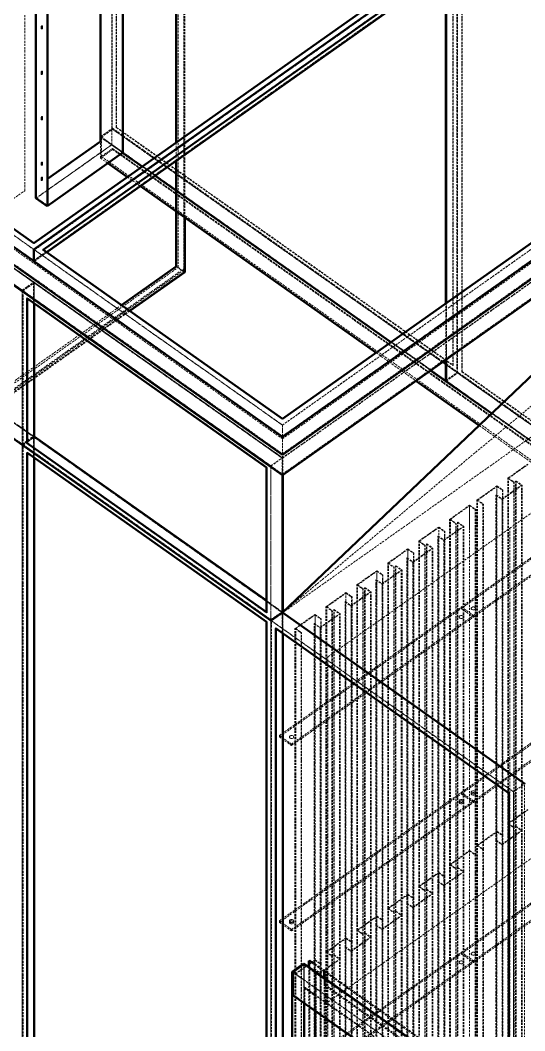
# Model space of a CAD drawing. Header units: millimetres. Extents: x 909 to 14018, y 345 to 10005.
# Drawn here: x 2345 to 3227, y 2032 to 3801 of the extents above; entities that cross this region are included whole.
import ezdxf

# ---------------------------------------------------------------- set-up
doc = ezdxf.new("R2010")
doc.units = ezdxf.units.MM
doc.linetypes.add('Hidden', pattern=[15, 5, -3, 5, -2])
for name, color, linetype, lineweight in [('Default', 7, 'Continuous', 50), ('Edges', 7, 'Hidden', 15), ('HiddenEdges', 2, 'Hidden', 15), ('HiddenSilhouettes', 2, 'Hidden', 15), ('HiddenWires', 7, 'Hidden', 15), ('Silhouettes', 7, 'Continuous', 50), ('Wires', 7, 'Hidden', 15)]:
    doc.layers.add(name, color=color, linetype=linetype, lineweight=lineweight)

# ---------------------------------------------------------------- blocks, each defined once
blk = doc.blocks.new('Isometric')
at = {"layer": 'Edges'}
for points in [[(-2319.3, 1424.8), (-70.7, -165.2)], [(-2319.3, 1377.4), (-70.7, -212.6)], [(-70.7, -98.3), (1619.3, 1096.7)], [(-70.7, -212.6), (1753.6, 1077.4)], [(-70.7, -175.6), (1701.3, 1077.4)], [(-1456.6, 881.7), (-650.5, 311.7)], [(-495, 563.9), (-494.1, 563.3)], [(-618.9, 414.3), (-443.8, 538.1)], [(-366.9, 484.1), (182.5, 95.7)], [(-428.1, 169.4), (-300.5, 259.6)], [(-318.2, 272.1), (-300.5, 259.6)], [(-70.2, -535.7), (696, 101)], [(275.3, 30), (418, -70.8)], [(275.9, 30.4), (310.3, 6.1)], [(-666, -136.6), (-649.7, -125.1)], [(-8.8, -1348.9), (26.5, -1373.9)], [(-47.8, -1374.1), (-46.7, -1374.9)], [(-46.7, -1374.9), (417.2, -1702.9)], [(26.5, -1373.9), (401.3, -1638.9)]]:
    blk.add_lwpolyline(points, dxfattribs=at)
for points in [[(-300.5, 574.2, 0), (-300.5, 1671.1, 0)], [(-443.8, 538.1, 0), (-443.8, 1569.8, 0)], [(-494.1, 563.3, 0), (-494.1, 1534.2, 0)], [(-469, 555.9, 0), (-469, 1552, 0)], [(-629.3, 311.7, 0), (1039.4, 1491.7, 0)], [(-619.7, 412.9, 0), (-619.7, 1445.4, 0)], [(-2267, 1377.4, 0), (-70.7, -175.6, 0)], [(-70.7, -165.2, 0), (1753.6, 1124.8, 0)], [(312, 187.3, 0), (312, 964.2, 0)], [(-618.9, 475.1, 0), (-494.1, 563.3, 0)], [(-618.9, 449.9, 0), (-469, 555.9, 0)], [(-469, 555.9, 0), (-443.8, 538.1, 0)], [(-443.8, 539.3, 0), (-396.8, 506.1, 0)], [(-443.8, 538.5, 0), (-397.4, 505.7, 0)], [(-300.5, 259.6, 0), (-300.5, 531.1, 0)], [(-366.3, 484.6, 0), (183.1, 96.1, 0)], [(-650.5, 311.7, 0), (-70.7, -98.3, 0)], [(-677.4, -144.3, 0), (-677.4, 214.3, 0)], [(-666.8, -141.2, 0), (-666.8, 198.2, 0)], [(312, 4.9, 0), (312, 55.9, 0)], [(312, 4.9, 0), (418.5, -70.4, 0)], [(-70.7, -125.2, 0), (-70.7, -98.3, 0)], [(-666.8, -141.2, 0), (-666, -140.6, 0)], [(-666.8, -141.2, 0), (-108.2, -536.2, 0)], [(-677.4, -1834.3, 0), (-677.4, -144.3, 0)], [(-666.8, -1831.2, 0), (-666.8, -162.4, 0)], [(-70.7, -167.3, 0), (-70.7, -165.2, 0)], [(-70.7, -175.6, 0), (-70.7, -167.3, 0)], [(-97.6, -554.3, 0), (-97.6, -195.7, 0)], [(-70.7, -214.7, 0), (-70.7, -212.6, 0)], [(-70.7, -535.3, 0), (-70.7, -509, 0)], [(-97.6, -2244.3, 0), (-97.6, -554.3, 0)], [(-97.6, -554.3, 0), (468.1, -954.3, 0)], [(-87, -2241.2, 0), (-87, -572.4, 0)], [(468.1, -954.3, 0), (495, -935.3, 0)], [(468.1, -2644.3, 0), (468.1, -954.3, 0)], [(-46.7, -2235.1, 0), (-46.7, -1374.9, 0)], [(26.5, -1388.7, 0), (26.5, -1373.9, 0)], [(4.8, -2209.3, 0), (4.8, -1465.1, 0)]]:
    blk.add_polyline3d(points, dxfattribs=at)
at = {"layer": 'HiddenEdges'}
for points in [[(-650.5, 325.8), (1018.2, 1505.8)], [(-2262.7, 1375.3), (-70.7, -174.7)], [(-70.7, -98), (1617.6, 1095.8)], [(-70.7, -84.2), (1598.1, 1095.8)], [(-70.7, -174.7), (1697.1, 1075.3)], [(-1454.9, 880.8), (-650.5, 312)], [(-1435.4, 880.8), (-650.5, 325.8)], [(-1454.9, 854.8), (-650.5, 286)], [(-633.7, 831.4), (-633.7, 827.9)], [(-633.7, 827.9), (-633.5, 827.3)], [(-633, 833.1), (-632.2, 832.5)], [(-633, 827.1), (-632.2, 826.5)], [(-632.7, 826.7), (-632.2, 826.5)], [(-631.6, 834.1), (-631.1, 834)], [(-631.6, 834.1), (-630.7, 833.5)], [(-631.6, 828.1), (-630.7, 827.5)], [(-631.4, 826.8), (-630.7, 827.5)], [(-631.1, 829), (-630.2, 828.4)], [(-630.2, 833.4), (-630, 832.8)], [(-630.2, 828.4), (-630, 829.3)], [(-630, 829.3), (-630, 832.8)], [(-1455.8, 803.9), (-651.4, 235.1)], [(-1483.5, 786.3), (-677.4, 216.3)], [(-1481.8, 785.5), (-677.4, 216.7)], [(-633.7, 725.3), (-633.5, 726.2)], [(-633.7, 725.3), (-633.7, 721.8)], [(-633.7, 721.8), (-633.5, 721.2)], [(-633.5, 726.2), (-632.7, 725.6)], [(-633, 727), (-632.3, 727.7)], [(-633, 721.1), (-632.2, 720.5)], [(-632.7, 720.6), (-632.2, 720.5)], [(-632.2, 720.5), (-631.4, 720.8)], [(-631.6, 728), (-631.1, 727.9)], [(-630.2, 722.3), (-630, 723.2)], [(-630, 723.2), (-630, 726.7)], [(-633.7, 619.3), (-633.5, 620.1)], [(-633.7, 619.3), (-633.7, 615.7)], [(-633.5, 620.1), (-633, 621)], [(-633.5, 620.1), (-632.7, 619.5)], [(-633, 621), (-632.3, 621.7)], [(-632.7, 614.6), (-632.2, 614.4)], [(-632.2, 614.4), (-631.4, 614.7)], [(-631.6, 622), (-630.7, 621.4)], [(-631.1, 616.9), (-630.2, 616.3)], [(-630.7, 615.4), (-630.2, 616.3)], [(-630.2, 621.2), (-630, 620.7)], [(-630.2, 616.3), (-630, 617.1)], [(-630, 617.1), (-630, 620.7)], [(-495, 574.7), (-468.1, 593.7)], [(-468.1, 593.7), (338, 23.7)], [(-468.1, 593.3), (336.3, 24.5)], [(-466.7, 592.6), (2319.3, -1377.4)], [(-458.3, 596.2), (-457.5, 596.8)], [(-458.3, 596.2), (326.5, 41.2)], [(-495, 573.8), (-494.1, 574.4)], [(-492.9, 574.1), (2267, -1377.4)], [(-645.7, 431.3), (-469, 556.3)], [(-495, 525.2), (-466.7, 545.2)], [(-466.7, 545.2), (2319.3, -1424.8)], [(-633.7, 513.2), (-633.5, 514)], [(-633.7, 513.2), (-633.7, 509.7)], [(-633.7, 509.7), (-633.5, 509.1)], [(-633, 514.9), (-632.3, 515.6)], [(-632.3, 515.6), (-631.4, 515)], [(-632.3, 509.2), (-631.4, 508.6)], [(-632.2, 508.3), (-631.4, 508.6)], [(-631.6, 515.9), (-631.1, 515.8)], [(-630.2, 510.2), (-630, 511.1)], [(-630, 511.1), (-630, 514.6)], [(-397.4, 505.7), (-366.9, 484.1)], [(-396.8, 506.1), (-366.3, 484.6)], [(-633.7, 477.8), (-633.5, 478.7)], [(-633.7, 477.8), (-633.7, 474.3)], [(-633.7, 474.3), (-633.5, 473.7)], [(-633, 479.6), (-632.3, 480.3)], [(-633, 479.6), (-632.2, 479)], [(-632.7, 473.1), (-632.2, 473)], [(-632.2, 473), (-631.4, 473.3)], [(-631.1, 475.5), (-630.2, 474.9)], [(-630.2, 474.9), (-630, 475.7)], [(-630, 475.7), (-630, 479.2)], [(-644, 432.1), (-618.9, 449.9)], [(-648.8, 310.8), (-70.7, -98)], [(-629.3, 310.8), (-70.7, -84.2)], [(-648.8, 284.8), (-70.7, -124)], [(-2103.6, -1008.1), (-300.5, 266.9)], [(-300.5, 266.9), (-298.4, 265.4)], [(-677.4, -142.3), (-677.4, 216.7)], [(-675.7, 215.5), (-97.6, -193.3)], [(-650.5, 234.5), (-649.7, 235.1)], [(-666, 198.8), (-107.3, -196.2)], [(-2006, -946.4), (-428.1, 169.4)], [(347.8, 26.2), (1132.6, -528.8)], [(311.1, 3.8), (312, 4.4)], [(312, 4.4), (1118.1, -565.6)], [(418.5, -70.4), (1116.4, -563.9)], [(418, -70.8), (1228.6, -644.1)], [(-677.4, -144.3), (-650.5, -125.3)], [(-675.7, -143.5), (-666, -136.6)], [(-650.5, -125.3), (-70.7, -535.3)], [(-650.5, -126.2), (-649.7, -125.6)], [(-650.5, -126.2), (-70.7, -536.2)], [(-649.7, -125.6), (-69.9, -535.6)], [(-97.6, -193.7), (-70.7, -174.7)], [(-97.6, -193.3), (-71.6, -174.9)], [(-70.7, -175.5), (-69.9, -174.9)], [(-69.9, -536.8), (494.1, -935.6)], [(-95.9, -555.2), (468.1, -954)], [(-86.1, -571.8), (458.3, -956.8)], [(468.1, -954), (494.1, -935.6)], [(457.5, -957.4), (458.3, -956.8)], [(-45.5, -1375.3), (-20.9, -1357.9)], [(-45.5, -1375.3), (418.3, -1703.3)], [(5.9, -1376.9), (72.5, -1423.9)], [(7.9, -1375.5), (418, -1665.5)], [(26.5, -1373.9), (28.6, -1372.4)], [(-20.9, -1410.5), (-19.8, -1409.7)], [(-19.8, -1409.7), (444.1, -1737.7)], [(26.5, -1405.7), (28.6, -1404.2)], [(28.6, -1404.2), (403.4, -1669.2)], [(-45.5, -1427.9), (418.3, -1755.9)]]:
    blk.add_lwpolyline(points, dxfattribs=at)
for points in [[(-468.1, 593.7, 0), (-468.1, 2283.7, 0)], [(-468.1, 593.3, 0), (-468.1, 2281.6, 0)], [(-458.3, 596.2, 0), (-458.3, 2265, 0)], [(-494.1, 574.4, 0), (-494.1, 2264.4, 0)], [(-300.5, 266.9, 0), (-300.5, 2070, 0)], [(-469, 556.3, 0), (-469, 1970.5, 0)], [(-619.7, 475.7, 0), (-619.7, 1837.9, 0)], [(327.4, 41.8, 0), (327.4, 1710.6, 0)], [(338, 23.7, 0), (338, 1713.7, 0)], [(338, 23.3, 0), (338, 1711.6, 0)], [(347.8, 26.2, 0), (347.8, 1695, 0)], [(-650.5, 312, 0), (1037.7, 1505.8, 0)], [(-650.5, 286, 0), (1037.7, 1479.8, 0)], [(-70.7, -124, 0), (1617.6, 1069.8, 0)], [(-633.7, 831.4, 0), (-633.5, 832.2, 0)], [(-633.5, 832.2, 0), (-633, 833.1, 0)], [(-633.5, 832.2, 0), (-632.7, 831.6, 0)], [(-633, 833.1, 0), (-632.3, 833.8, 0)], [(-632.3, 833.8, 0), (-631.6, 834.1, 0)], [(-632.2, 826.5, 0), (-631.4, 826.8, 0)], [(-630.7, 827.5, 0), (-630.2, 828.4, 0)], [(-1456.6, 804.5, 0), (-650.5, 234.5, 0)], [(-633.5, 726.2, 0), (-633, 727, 0)], [(-632.3, 727.7, 0), (-631.6, 728, 0)], [(-632.3, 727.7, 0), (-631.4, 727.1, 0)], [(-632.3, 721.4, 0), (-631.4, 720.8, 0)], [(-631.6, 728, 0), (-630.7, 727.4, 0)], [(-631.4, 720.8, 0), (-630.7, 721.5, 0)], [(-630.7, 721.5, 0), (-630.2, 722.3, 0)], [(-630.2, 727.3, 0), (-630, 726.7, 0)], [(-70.7, -536.2, 0), (1697.1, 713.8, 0)], [(-633.7, 615.7, 0), (-633.5, 615.2, 0)], [(-632.3, 621.7, 0), (-631.6, 622, 0)], [(-631.6, 622, 0), (-631.1, 621.8, 0)], [(-631.4, 614.7, 0), (-630.7, 615.4, 0)], [(-494.1, 574.9, 0), (-468.1, 593.3, 0)], [(-492.9, 574.1, 0), (-466.7, 592.6, 0)], [(-466.7, 592.6, 0), (-466.7, 594.7, 0)], [(-495, 574.7, 0), (-443.8, 538.5, 0)], [(-494.1, 574.9, 0), (-443.8, 539.3, 0)], [(-494.1, 574.4, 0), (312, 4.4, 0)], [(-492.9, 528.8, 0), (-492.9, 574.1, 0)], [(-300.5, 531.1, 0), (-300.5, 574.2, 0)], [(-469, 556.3, 0), (-442.9, 537.9, 0)], [(-466.7, 545.2, 0), (-466.7, 547.3, 0)], [(-633.5, 514, 0), (-633, 514.9, 0)], [(-632.7, 508.5, 0), (-632.2, 508.3, 0)], [(-632.3, 515.6, 0), (-631.6, 515.9, 0)], [(-631.4, 508.6, 0), (-630.7, 509.3, 0)], [(-630.7, 509.3, 0), (-630.2, 510.2, 0)], [(-630.2, 515.2, 0), (-630, 514.6, 0)], [(-633.5, 478.7, 0), (-633, 479.6, 0)], [(-633, 473.6, 0), (-632.2, 473, 0)], [(-632.3, 480.3, 0), (-631.6, 480.6, 0)], [(-631.6, 480.6, 0), (-631.1, 480.4, 0)], [(-631.4, 473.3, 0), (-630.7, 474, 0)], [(-630.7, 474, 0), (-630.2, 474.9, 0)], [(-630.2, 479.8, 0), (-630, 479.2, 0)], [(-1481.8, 424.8, 0), (-677.4, -144, 0)], [(-1456.6, 444.7, 0), (-650.5, -125.3, 0)], [(-1455.8, 444.4, 0), (-649.7, -125.6, 0)], [(-1455.8, 443.2, 0), (-651.4, -125.6, 0)], [(-650.5, 325.8, 0), (-650.5, 326.7, 0)], [(-650.5, 286, 0), (-650.5, 312, 0)], [(-314, 269.9, 0), (-298.4, 258.9, 0)], [(-677.4, 216.3, 0), (-650.5, 235.3, 0)], [(-677.4, 216.7, 0), (-651.4, 235.1, 0)], [(-677.4, 214.3, 0), (-677.4, 216.3, 0)], [(-677.4, 216.3, 0), (-97.6, -193.7, 0)], [(-651.4, -123.9, 0), (-651.4, 235.1, 0)], [(-650.5, 234.5, 0), (-70.7, -175.5, 0)], [(-649.7, -125.6, 0), (-649.7, 235.1, 0)], [(-649.7, 233.9, 0), (-71.6, -174.9, 0)], [(312, 55.9, 0), (312, 187.3, 0)], [(182.5, 95.7, 0), (275.3, 30, 0)], [(183.1, 96.1, 0), (275.9, 30.4, 0)], [(338, 23.7, 0), (1144.1, -546.3, 0)], [(347.8, 26.2, 0), (348.6, 26.8, 0)], [(312, 4.9, 0), (338, 23.3, 0)], [(338, 23.3, 0), (1142.4, -545.5, 0)], [(-70.7, -84.2, 0), (-70.7, -83.3, 0)], [(-70.7, -124, 0), (-70.7, -98, 0)], [(-677.4, -144, 0), (-651.4, -125.6, 0)], [(-651.4, -1813.9, 0), (-651.4, -125.6, 0)], [(-649.7, -126.8, 0), (-71.6, -535.6, 0)], [(-70.7, -174.7, 0), (-70.7, -125.2, 0)], [(-70.7, -167.3, 0), (-70.7, -130.3, 0)], [(-677.4, -1832.3, 0), (-677.4, -144, 0)], [(-675.7, -145.2, 0), (-97.6, -554, 0)], [(-666, -161.8, 0), (-107.3, -556.8, 0)], [(-71.6, -533.9, 0), (-71.6, -174.9, 0)], [(-108.2, -196.8, 0), (-107.3, -196.2, 0)], [(-107.3, -535.6, 0), (-107.3, -196.2, 0)], [(-97.6, -552.3, 0), (-97.6, -193.3, 0)], [(-97.6, -195.7, 0), (-97.6, -193.7, 0)], [(469.2, -1038.3, 0), (469.2, -232.2, 0)], [(474.1, -1034.8, 0), (474.1, -228.7, 0)], [(429.6, -254.5, 0), (429.6, -240.2, 0)], [(429.6, -1047.5, 0), (429.6, -241.4, 0)], [(442.9, -1056.9, 0), (442.9, -250.8, 0)], [(428.3, -1067.2, 0), (428.3, -261.1, 0)], [(441.6, -339.4, 0), (441.6, -270.5, 0)], [(441.6, -1077.8, 0), (441.6, -271.7, 0)], [(365.9, -339.4, 0), (365.9, -285.2, 0)], [(365.9, -1092.5, 0), (365.9, -286.4, 0)], [(379.2, -1101.9, 0), (379.2, -295.8, 0)], [(397, -1089.3, 0), (397, -283.2, 0)], [(333.4, -1134.3, 0), (333.4, -328.2, 0)], [(338.4, -1130.8, 0), (338.4, -324.7, 0)], [(293.8, -339.4, 0), (293.8, -336.2, 0)], [(293.8, -1143.5, 0), (293.8, -337.4, 0)], [(307.1, -1152.9, 0), (307.1, -346.8, 0)], [(266.2, -1181.8, 0), (266.2, -375.7, 0)], [(292.5, -1163.2, 0), (292.5, -357.1, 0)], [(305.8, -424.2, 0), (305.8, -366.5, 0)], [(305.8, -1173.8, 0), (305.8, -367.7, 0)], [(221.7, -424.2, 0), (221.7, -387.2, 0)], [(221.7, -1194.5, 0), (221.7, -388.4, 0)], [(235, -1203.9, 0), (235, -397.8, 0)], [(261.3, -1185.3, 0), (261.3, -379.2, 0)], [(220.4, -1214.2, 0), (220.4, -408.1, 0)], [(233.7, -424.2, 0), (233.7, -417.5, 0)], [(233.7, -1224.8, 0), (233.7, -418.7, 0)], [(149.6, -509, 0), (149.6, -438.2, 0)], [(149.6, -1245.5, 0), (149.6, -439.4, 0)], [(189.2, -1236.3, 0), (189.2, -430.2, 0)], [(194.1, -1232.8, 0), (194.1, -426.7, 0)], [(148.3, -1265.2, 0), (148.3, -459.1, 0)], [(161.6, -509, 0), (161.6, -468.5, 0)], [(161.6, -1275.8, 0), (161.6, -469.7, 0)], [(162.8, -1254.9, 0), (162.8, -448.8, 0)], [(77.4, -509, 0), (77.4, -489.2, 0)], [(77.4, -1296.5, 0), (77.4, -490.4, 0)], [(117, -1287.3, 0), (117, -481.2, 0)], [(122, -1283.8, 0), (122, -477.7, 0)], [(76.2, -1316.2, 0), (76.2, -510.1, 0)], [(90.7, -1305.9, 0), (90.7, -499.8, 0)], [(-97.6, -554, 0), (-71.6, -535.6, 0)], [(-71.6, -2223.9, 0), (-71.6, -535.6, 0)], [(-70.7, -536.2, 0), (-70.7, -535.3, 0)], [(-70.7, -2225.3, 0), (-70.7, -535.3, 0)], [(-70.7, -536.2, 0), (-70.2, -535.7, 0)], [(-70.7, -536.2, 0), (495, -936.2, 0)], [(-69.9, -2225.6, 0), (-69.9, -535.6, 0)], [(5.3, -593.9, 0), (5.3, -540.2, 0)], [(5.3, -1347.5, 0), (5.3, -541.4, 0)], [(44.9, -1338.3, 0), (44.9, -532.2, 0)], [(49.9, -1334.8, 0), (49.9, -528.7, 0)], [(89.4, -593.9, 0), (89.4, -519.5, 0)], [(89.4, -1326.8, 0), (89.4, -520.7, 0)], [(-108.2, -557.4, 0), (-107.3, -556.8, 0)], [(-107.3, -2225.6, 0), (-107.3, -556.8, 0)], [(-97.6, -2242.3, 0), (-97.6, -554, 0)], [(4, -1367.2, 0), (4, -561.1, 0)], [(18.6, -1356.9, 0), (18.6, -550.8, 0)], [(374.8, -546.2, 0), (374.8, -542.7, 0)], [(-27.2, -1389.3, 0), (-27.2, -583.2, 0)], [(17.3, -593.9, 0), (17.3, -570.5, 0)], [(17.3, -1377.8, 0), (17.3, -571.7, 0)], [(-49.5, -846.2, 0), (-49.5, -842.7, 0)], [(494.1, -2623.9, 0), (494.1, -935.6, 0)], [(458.3, -2625.6, 0), (458.3, -956.8, 0)], [(468.1, -2642.3, 0), (468.1, -954, 0)], [(374.8, -979, 0), (374.8, -975.5, 0)], [(474.1, -1840.9, 0), (474.1, -1034.8, 0)], [(429.6, -1102.9, 0), (429.6, -1046.3, 0)], [(429.6, -1853.6, 0), (429.6, -1047.5, 0)], [(442.9, -1863, 0), (442.9, -1056.9, 0)], [(469.2, -1844.4, 0), (469.2, -1038.3, 0)], [(428.3, -1873.3, 0), (428.3, -1067.2, 0)], [(441.6, -1102.9, 0), (441.6, -1076.6, 0)], [(441.6, -1883.9, 0), (441.6, -1077.8, 0)], [(365.9, -1102.9, 0), (365.9, -1091.3, 0)], [(365.9, -1898.6, 0), (365.9, -1092.5, 0)], [(379.2, -1908, 0), (379.2, -1101.9, 0)], [(397, -1895.4, 0), (397, -1089.3, 0)], [(338.4, -1936.9, 0), (338.4, -1130.8, 0)], [(293.8, -1187.7, 0), (293.8, -1142.3, 0)], [(293.8, -1949.6, 0), (293.8, -1143.5, 0)], [(307.1, -1959, 0), (307.1, -1152.9, 0)], [(333.4, -1940.4, 0), (333.4, -1134.3, 0)], [(292.5, -1969.3, 0), (292.5, -1163.2, 0)], [(305.8, -1187.7, 0), (305.8, -1172.6, 0)], [(305.8, -1979.9, 0), (305.8, -1173.8, 0)], [(221.7, -1272.6, 0), (221.7, -1193.3, 0)], [(221.7, -2000.6, 0), (221.7, -1194.5, 0)], [(261.3, -1991.4, 0), (261.3, -1185.3, 0)], [(266.2, -1987.9, 0), (266.2, -1181.8, 0)], [(220.4, -2020.3, 0), (220.4, -1214.2, 0)], [(233.7, -1272.6, 0), (233.7, -1223.6, 0)], [(233.7, -2030.9, 0), (233.7, -1224.8, 0)], [(235, -2010, 0), (235, -1203.9, 0)], [(149.6, -1272.6, 0), (149.6, -1244.3, 0)], [(149.6, -2051.6, 0), (149.6, -1245.5, 0)], [(189.2, -2042.4, 0), (189.2, -1236.3, 0)], [(194.1, -2038.9, 0), (194.1, -1232.8, 0)], [(148.3, -2071.3, 0), (148.3, -1265.2, 0)], [(162.8, -2061, 0), (162.8, -1254.9, 0)], [(-49.5, -1279, 0), (-49.5, -1275.5, 0)], [(77.4, -1357.4, 0), (77.4, -1295.3, 0)], [(77.4, -2102.6, 0), (77.4, -1296.5, 0)], [(117, -2093.4, 0), (117, -1287.3, 0)], [(122, -2089.9, 0), (122, -1283.8, 0)], [(161.6, -1357.4, 0), (161.6, -1274.6, 0)], [(161.6, -2081.9, 0), (161.6, -1275.8, 0)], [(76.2, -2122.3, 0), (76.2, -1316.2, 0)], [(90.7, -2112, 0), (90.7, -1305.9, 0)], [(44.9, -2144.4, 0), (44.9, -1338.3, 0)], [(49.9, -2140.9, 0), (49.9, -1334.8, 0)], [(89.4, -1357.4, 0), (89.4, -1325.6, 0)], [(89.4, -2132.9, 0), (89.4, -1326.8, 0)], [(-20.9, -2215.3, 0), (-20.9, -1355.1, 0)], [(-19.8, -1409.7, 0), (-19.8, -1355.9, 0)], [(-6.7, -2213.6, 0), (-6.7, -1347.4, 0)], [(4, -2173.3, 0), (4, -1367.2, 0)], [(5.3, -1357.4, 0), (5.3, -1346.3, 0)], [(5.3, -2153.6, 0), (5.3, -1347.5, 0)], [(18.6, -2163, 0), (18.6, -1356.9, 0)], [(-45.5, -1427.9, 0), (-45.5, -1375.3, 0)], [(-27.2, -2195.4, 0), (-27.2, -1389.3, 0)], [(7.1, -2210.4, 0), (7.1, -1376.1, 0)], [(17.3, -1442.2, 0), (17.3, -1376.6, 0)], [(17.3, -2183.9, 0), (17.3, -1377.8, 0)], [(26.5, -2240.1, 0), (26.5, -1388.7, 0)], [(28.6, -1404.2, 0), (28.6, -1372.4, 0)], [(-19.8, -1412.4, 0), (4.8, -1429.8, 0)], [(-18.7, -2191.1, 0), (-18.7, -1411.6, 0)], [(-46.7, -1428.7, 0), (-45.5, -1427.9, 0)], [(4.8, -1429.8, 0), (5.9, -1429, 0)], [(4.8, -1465.1, 0), (4.8, -1429.8, 0)]]:
    blk.add_polyline3d(points, dxfattribs=at)
at = {"layer": 'HiddenSilhouettes'}
for points in [[(-648.8, 310.8), (1039.4, 1504.6)], [(-2267, 1422.7), (-70.7, -130.3)], [(-70.7, -130.3), (1701.3, 1122.7)], [(-633.5, 827.3), (-632.7, 826.7)], [(-633.5, 827.3), (-633, 827.1)], [(-633, 827.1), (-632.3, 827.4)], [(-632.9, 830.8), (-632.7, 831.6)], [(-632.9, 827.3), (-632.9, 830.8)], [(-632.9, 827.3), (-632.7, 826.7)], [(-632.3, 827.4), (-631.6, 828.1)], [(-631.6, 828.1), (-631.1, 829)], [(-631.1, 834), (-630.2, 833.4)], [(-631.1, 834), (-630.9, 833.4)], [(-631.1, 829), (-630.9, 829.9)], [(-630.9, 829.9), (-630.9, 833.4)], [(-633.5, 721.2), (-632.7, 720.6)], [(-633, 721.1), (-632.3, 721.4)], [(-632.9, 724.7), (-632.7, 725.6)], [(-632.9, 721.2), (-632.9, 724.7)], [(-632.9, 721.2), (-632.7, 720.6)], [(-632.3, 721.4), (-631.6, 722.1)], [(-632.2, 726.4), (-631.4, 727.1)], [(-631.6, 722.1), (-631.1, 722.9)], [(-631.1, 727.9), (-630.9, 727.3)], [(-631.1, 727.9), (-630.2, 727.3)], [(-630.9, 723.8), (-630.9, 727.3)], [(-633.5, 615.2), (-633, 615)], [(-633.5, 615.2), (-632.7, 614.6)], [(-633, 615), (-632.3, 615.3)], [(-632.9, 618.7), (-632.7, 619.5)], [(-632.9, 615.1), (-632.9, 618.7)], [(-632.9, 615.1), (-632.7, 614.6)], [(-631.1, 621.8), (-630.2, 621.2)], [(-631.1, 621.8), (-630.9, 621.3)], [(-631.1, 616.9), (-630.9, 617.7)], [(-630.9, 617.7), (-630.9, 621.3)], [(-495, 574.7), (-466.7, 594.7)], [(-466.7, 594.7), (2289.6, -1354.3)], [(-457.5, 596.8), (327.4, 41.8)], [(-495, 573.8), (-443.5, 537.5)], [(-492.9, 528.8), (-466.7, 547.3)], [(-466.7, 547.3), (2287.3, -1400.1)], [(-495, 525.2), (-477.9, 513.1)], [(-633.5, 509.1), (-632.7, 508.5)], [(-632.9, 512.6), (-632.7, 513.4)], [(-632.9, 509.1), (-632.9, 512.6)], [(-632.9, 509.1), (-632.7, 508.5)], [(-631.6, 509.9), (-631.1, 510.8)], [(-631.1, 515.8), (-630.2, 515.2)], [(-631.1, 510.8), (-630.9, 511.7)], [(-630.9, 511.7), (-630.9, 515.2)], [(-630.7, 515.3), (-630.2, 515.2)], [(-398, 505.3), (-367.5, 483.7)], [(-633.5, 473.7), (-632.7, 473.1)], [(-633.5, 473.7), (-633, 473.6)], [(-633, 473.6), (-632.3, 473.9)], [(-632.9, 477.2), (-632.7, 478.1)], [(-632.9, 473.7), (-632.9, 477.2)], [(-632.9, 473.7), (-632.7, 473.1)], [(-631.6, 474.6), (-631.1, 475.5)], [(-631.1, 480.4), (-630.9, 479.8)], [(-631.1, 475.5), (-630.9, 476.3)], [(-630.9, 476.3), (-630.9, 479.8)], [(-630.7, 480), (-630.2, 479.8)], [(-619.7, 475.7), (-618.9, 476.3)], [(-619.7, 475.7), (-618.9, 475.1)], [(-432.4, 480.9), (-401.9, 459.4)], [(-1481.8, 426.5), (-677.4, -142.3)], [(-644, 432.1), (-618.9, 414.3)], [(-648.8, 284.8), (-620.1, 305.1)], [(-2086, -983.1), (-314, 269.9)], [(-2075, -990.8), (-298.4, 265.4)], [(-650.5, 235.3), (-70.7, -174.7)], [(-649.7, 235.1), (-69.9, -174.9)], [(-2023.6, -933.9), (-445.8, 181.9)], [(-2004.5, -947.4), (-426.6, 168.3)], [(311.1, 4.7), (338, 23.7)], [(326.5, 41.2), (327.4, 41.8)], [(348.6, 26.8), (1133.5, -528.2)], [(417.4, -71.3), (1117.2, -566.2)], [(388.1, -99.2), (1228.6, -693.6)], [(-675.7, -143.5), (-97.6, -552.3)], [(-666.8, -162.4), (-666, -161.8)], [(456.7, -222.2), (501.7, -190.4)], [(346.5, -522.7), (770.7, -222.7)], [(455, -222.2), (469.2, -232.2)], [(456.7, -222.2), (470, -231.6)], [(473.3, -229.3), (486.6, -238.7)], [(474.1, -228.7), (488.3, -238.7)], [(384.6, -273.2), (429.6, -241.4)], [(429.6, -240.2), (443.7, -250.2)], [(429.6, -241.4), (442.9, -250.8)], [(441.6, -270.5), (486.6, -238.7)], [(382.9, -273.2), (397, -283.2)], [(384.6, -273.2), (397.9, -282.6)], [(397, -283.2), (397.9, -282.6)], [(427.4, -261.7), (428.3, -261.1)], [(427.4, -261.7), (441.6, -271.7)], [(428.3, -261.1), (441.6, -270.5)], [(321, -318.2), (365.9, -286.4)], [(365.9, -285.2), (380.1, -295.2)], [(365.9, -286.4), (379.2, -295.8)], [(379.2, -295.8), (380.1, -295.2)], [(319.3, -318.2), (333.4, -328.2)], [(321, -318.2), (334.2, -327.6)], [(333.4, -328.2), (334.2, -327.6)], [(337.5, -325.3), (338.4, -324.7)], [(337.5, -325.3), (350.8, -334.7)], [(338.4, -324.7), (352.5, -334.7)], [(248.8, -369.2), (293.8, -337.4)], [(293.8, -336.2), (307.9, -346.2)], [(293.8, -337.4), (307.1, -346.8)], [(305.8, -367.7), (352.5, -334.7)], [(307.1, -346.8), (307.9, -346.2)], [(247.1, -369.2), (261.3, -379.2)], [(248.8, -369.2), (262.1, -378.6)], [(265.4, -376.3), (266.2, -375.7)], [(265.4, -376.3), (278.7, -385.7)], [(266.2, -375.7), (280.4, -385.7)], [(291.7, -357.7), (305.8, -367.7)], [(176.7, -420.2), (221.7, -388.4)], [(221.7, -388.4), (235, -397.8)], [(235, -397.8), (235.8, -397.2)], [(176.7, -420.2), (190, -429.6)], [(219.6, -408.7), (220.4, -408.1)], [(219.6, -408.7), (233.7, -418.7)], [(220.4, -408.1), (233.7, -417.5)], [(102.9, -471.2), (149.6, -438.2)], [(149.6, -438.2), (163.7, -448.2)], [(149.6, -439.4), (162.8, -448.8)], [(161.6, -468.5), (206.5, -436.7)], [(161.6, -469.7), (208.2, -436.7)], [(189.2, -430.2), (190, -429.6)], [(193.3, -427.3), (206.5, -436.7)], [(194.1, -426.7), (208.2, -436.7)], [(102.9, -471.2), (117, -481.2)], [(104.6, -471.2), (117.9, -480.6)], [(147.4, -459.7), (148.3, -459.1)], [(147.4, -459.7), (161.6, -469.7)], [(148.3, -459.1), (161.6, -468.5)], [(30.8, -522.2), (77.4, -489.2)], [(32.5, -522.2), (77.4, -490.4)], [(77.4, -489.2), (91.6, -499.2)], [(77.4, -490.4), (90.7, -499.8)], [(89.4, -519.5), (134.4, -487.7)], [(117, -481.2), (117.9, -480.6)], [(121.1, -478.3), (122, -477.7)], [(121.1, -478.3), (134.4, -487.7)], [(-108.2, -508), (-71.6, -533.9)], [(90.7, -499.8), (91.6, -499.2)], [(-97.6, -552.3), (-71.6, -533.9)], [(-77.8, -826.2), (346.5, -526.2)], [(-70.7, -536.2), (-69.9, -535.6)], [(-70.7, -536.2), (-70.2, -535.7)], [(-41.4, -573.2), (5.3, -540.2)], [(-39.7, -573.2), (5.3, -541.4)], [(5.3, -540.2), (19.4, -550.2)], [(5.3, -541.4), (18.6, -550.8)], [(17.3, -570.5), (62.3, -538.7)], [(17.3, -571.7), (64, -538.7)], [(30.8, -522.2), (44.9, -532.2)], [(49, -529.3), (62.3, -538.7)], [(49.9, -528.7), (64, -538.7)], [(346.5, -522.7), (374.8, -542.7)], [(-49.5, -842.7), (374.8, -542.7)], [(-49.5, -846.2), (374.8, -546.2)], [(-39.7, -573.2), (-26.4, -582.6)], [(-27.2, -583.2), (-26.4, -582.6)], [(346.5, -959), (770.7, -659)], [(374.8, -975.5), (799, -675.5)], [(374.8, -979), (799, -679)], [(-77.8, -822.7), (-49.5, -842.7)], [(-77.8, -826.2), (-49.5, -846.2)], [(-77.8, -1255.5), (346.5, -955.5)], [(-77.8, -1259), (346.5, -959)], [(346.5, -955.5), (374.8, -975.5)], [(346.5, -959), (374.8, -979)], [(369.9, -958.1), (371.2, -956.5), (373.5, -955.6), (376.1, -955.6), (378.3, -956.5), (379.6, -958.1), (379.6, -959.9), (378.3, -961.5), (376.1, -962.4), (373.5, -962.4), (371.2, -961.5), (369.9, -959.9)], [(-49.5, -1275.5), (374.8, -975.5)], [(-49.5, -1279), (374.8, -979)], [(341.7, -978.1), (342.9, -976.5), (345.2, -975.6), (347.8, -975.6), (350, -976.5), (351.3, -978.1), (351.3, -979.9), (350, -981.5), (347.8, -982.4), (345.2, -982.4), (342.9, -981.5), (341.7, -979.9)], [(456.7, -1028.3), (501.7, -996.5)], [(346.5, -1332.3), (770.7, -1032.3)], [(455, -1028.3), (469.2, -1038.3)], [(473.3, -1035.4), (486.6, -1044.8)], [(474.1, -1034.8), (488.3, -1044.8)], [(374.8, -1352.3), (799, -1052.3)], [(384.6, -1079.3), (429.6, -1047.5)], [(429.6, -1046.3), (443.7, -1056.3)], [(429.6, -1047.5), (442.9, -1056.9)], [(441.6, -1076.6), (486.6, -1044.8)], [(442.9, -1056.9), (443.7, -1056.3)], [(382.9, -1079.3), (397, -1089.3)], [(427.4, -1067.8), (428.3, -1067.2)], [(428.3, -1067.2), (441.6, -1076.6)], [(365.9, -1091.3), (380.1, -1101.3)], [(365.9, -1092.5), (379.2, -1101.9)], [(379.2, -1101.9), (380.1, -1101.3)], [(397, -1089.3), (397.9, -1088.7)], [(319.3, -1124.3), (333.4, -1134.3)], [(337.5, -1131.4), (338.4, -1130.8)], [(293.8, -1142.3), (307.9, -1152.3)], [(305.8, -1172.6), (350.8, -1140.8)], [(305.8, -1173.8), (352.5, -1140.8)], [(307.1, -1152.9), (307.9, -1152.3)], [(333.4, -1134.3), (334.2, -1133.7)], [(247.1, -1175.3), (261.3, -1185.3)], [(248.8, -1175.3), (262.1, -1184.7)], [(291.7, -1163.8), (305.8, -1173.8)], [(292.5, -1163.2), (305.8, -1172.6)], [(221.7, -1193.3), (235.8, -1203.3)], [(233.7, -1223.6), (278.7, -1191.8)], [(261.3, -1185.3), (262.1, -1184.7)], [(265.4, -1182.4), (266.2, -1181.8)], [(265.4, -1182.4), (278.7, -1191.8)], [(266.2, -1181.8), (280.4, -1191.8)], [(219.6, -1214.8), (220.4, -1214.2)], [(219.6, -1214.8), (233.7, -1224.8)], [(220.4, -1214.2), (233.7, -1223.6)], [(235, -1203.9), (235.8, -1203.3)], [(149.6, -1244.3), (163.7, -1254.3)], [(149.6, -1245.5), (162.8, -1254.9)], [(161.6, -1274.6), (206.5, -1242.8)], [(193.3, -1233.4), (194.1, -1232.8)], [(193.3, -1233.4), (206.5, -1242.8)], [(194.1, -1232.8), (208.2, -1242.8)], [(-77.8, -1255.5), (-49.5, -1275.5)], [(-77.8, -1259), (-49.5, -1279)], [(-54.3, -1258.1), (-53, -1256.5), (-50.8, -1255.6), (-48.2, -1255.6), (-46, -1256.5), (-44.7, -1258.1), (-44.7, -1259.9), (-46, -1261.5), (-48.2, -1262.4), (-50.8, -1262.4), (-53, -1261.5), (-54.3, -1259.9)], [(147.4, -1265.8), (161.6, -1275.8)], [(148.3, -1265.2), (161.6, -1274.6)], [(32.5, -1328.3), (77.4, -1296.5)], [(77.4, -1295.3), (91.6, -1305.3)], [(77.4, -1296.5), (90.7, -1305.9)], [(89.4, -1325.6), (134.4, -1293.8)], [(102.9, -1277.3), (117, -1287.3)], [(104.6, -1277.3), (117.9, -1286.7)], [(117, -1287.3), (117.9, -1286.7)], [(76.2, -1316.2), (89.4, -1325.6)], [(90.7, -1305.9), (91.6, -1305.3)], [(-77.8, -1628.8), (346.5, -1328.8)], [(-77.8, -1632.3), (346.5, -1332.3)], [(30.8, -1328.3), (44.9, -1338.3)], [(32.5, -1328.3), (45.7, -1337.7)], [(44.9, -1338.3), (45.7, -1337.7)], [(49, -1335.4), (62.3, -1344.8)], [(49.9, -1334.8), (64, -1344.8)], [(346.5, -1328.8), (374.8, -1348.8)], [(-49.5, -1648.8), (374.8, -1348.8)], [(-49.5, -1652.3), (374.8, -1352.3)], [(-39.7, -1379.3), (5.3, -1347.5)], [(-8.8, -1348.9), (-6.7, -1347.4)], [(-6.7, -1347.4), (28.6, -1372.4)], [(3.2, -1367.8), (4, -1367.2)], [(3.2, -1367.8), (17.3, -1377.8)], [(5.3, -1346.3), (19.4, -1356.3)], [(5.3, -1347.5), (18.6, -1356.9)], [(17.3, -1377.8), (64, -1344.8)], [(17.3, -1376.6), (62.3, -1344.8)], [(-39.7, -1379.3), (-26.4, -1388.7)], [(-27.2, -1389.3), (-26.4, -1388.7)], [(7.1, -1376.1), (7.9, -1375.5)], [(7.1, -1376.1), (417.2, -1666.1)], [(28.6, -1372.4), (403.4, -1637.4)], [(-19.8, -1412.4), (-18.7, -1411.6)], [(-18.7, -1411.6), (5.9, -1429)], [(26.5, -1405.7), (401.3, -1670.7)]]:
    blk.add_lwpolyline(points, dxfattribs=at)
for points in [[(369.9, -954.5), (371.2, -953), (373.5, -952), (376.1, -952), (378.3, -953), (379.6, -954.5), (379.6, -956.4), (378.3, -958), (376.1, -958.9), (373.5, -958.9), (371.2, -958), (369.9, -956.4)], [(341.7, -974.5), (342.9, -973), (345.2, -972), (347.8, -972), (350, -973), (351.3, -974.5), (351.3, -976.4), (350, -978), (347.8, -978.9), (345.2, -978.9), (342.9, -978), (341.7, -976.4)], [(-54.3, -1254.5), (-53, -1253), (-50.8, -1252), (-48.2, -1252), (-46, -1253), (-44.7, -1254.5), (-44.7, -1256.4), (-46, -1258), (-48.2, -1258.9), (-50.8, -1258.9), (-53, -1258), (-54.3, -1256.4)]]:
    blk.add_lwpolyline(points, close=True, dxfattribs=at)
for points in [[(-457.5, 596.8, 0), (-457.5, 2265.6, 0)], [(-314, 269.9, 0), (-314, 2042, 0)], [(-298.4, 386.2, 0), (-298.4, 2031, 0)], [(-644, 432.1, 0), (-644, 1844.7, 0)], [(326.5, 41.2, 0), (326.5, 1710, 0)], [(336.3, 24.5, 0), (336.3, 1712.8, 0)], [(348.6, 26.8, 0), (348.6, 1695.6, 0)], [(-650.5, 284.8, 0), (1039.4, 1479.8, 0)], [(-632.7, 831.6, 0), (-632.2, 832.5, 0)], [(-632.2, 832.5, 0), (-631.4, 833.2, 0)], [(-631.4, 833.2, 0), (-630.7, 833.5, 0)], [(-630.7, 833.5, 0), (-630.2, 833.4, 0)], [(-1456.6, 805.3, 0), (-650.5, 235.3, 0)], [(-1455.8, 805.1, 0), (-649.7, 235.1, 0)], [(-633.5, 721.2, 0), (-633, 721.1, 0)], [(-632.7, 725.6, 0), (-632.2, 726.4, 0)], [(-631.4, 727.1, 0), (-630.7, 727.4, 0)], [(-631.1, 722.9, 0), (-630.9, 723.8, 0)], [(-630.7, 727.4, 0), (-630.2, 727.3, 0)], [(-632.7, 619.5, 0), (-632.2, 620.4, 0)], [(-632.3, 615.3, 0), (-631.6, 616, 0)], [(-632.2, 620.4, 0), (-631.4, 621.1, 0)], [(-631.6, 616, 0), (-631.1, 616.9, 0)], [(-631.4, 621.1, 0), (-630.7, 621.4, 0)], [(-630.7, 621.4, 0), (-630.2, 621.2, 0)], [(-495, 525.2, 0), (-495, 574.7, 0)], [(-318.2, 518.6, 0), (-318.2, 561.7, 0)], [(-492.9, 528.8, 0), (2267, -1422.7, 0)], [(-633.5, 509.1, 0), (-633, 508.9, 0)], [(-633, 508.9, 0), (-632.3, 509.2, 0)], [(-632.7, 513.4, 0), (-632.2, 514.3, 0)], [(-632.3, 509.2, 0), (-631.6, 509.9, 0)], [(-632.2, 514.3, 0), (-631.4, 515, 0)], [(-631.4, 515, 0), (-630.7, 515.3, 0)], [(-631.1, 515.8, 0), (-630.9, 515.2, 0)], [(-632.7, 478.1, 0), (-632.2, 479, 0)], [(-632.3, 473.9, 0), (-631.6, 474.6, 0)], [(-632.2, 479, 0), (-631.4, 479.7, 0)], [(-631.4, 479.7, 0), (-630.7, 480, 0)], [(-631.1, 480.4, 0), (-630.2, 479.8, 0)], [(-1456.6, 443.8, 0), (-650.5, -126.2, 0)], [(-648.8, 284.8, 0), (-648.8, 310.8, 0)], [(-629.3, 310.8, 0), (-629.3, 311.7, 0)], [(-629.3, 310.8, 0), (-628.7, 311.2, 0)], [(-675.7, 215.5, 0), (-649.7, 233.9, 0)], [(-675.7, -143.5, 0), (-675.7, 215.5, 0)], [(-650.5, 169.7, 0), (-650.5, 235.3, 0)], [(-649.7, 186.1, 0), (-649.7, 233.9, 0)], [(-666.8, 198.2, 0), (-666, 198.8, 0)], [(-666, 197.6, 0), (-666, 198.8, 0)], [(-650.5, -126.2, 0), (-650.5, 169.7, 0)], [(310.3, 54.7, 0), (310.3, 186.1, 0)], [(311.1, 55.3, 0), (311.1, 186.7, 0)], [(181.9, 95.3, 0), (274.7, 29.6, 0)], [(147.5, 70.9, 0), (240.3, 5.3, 0)], [(311.1, 55.3, 0), (311.1, 84.8, 0)], [(312, 4.4, 0), (312, 84.8, 0)], [(310.3, 6.1, 0), (336.3, 24.5, 0)], [(-650.5, -125.3, 0), (-650.5, -84.8, 0)], [(-688, -98, 0), (-651.4, -123.9, 0)], [(-677.4, -142.3, 0), (-651.4, -123.9, 0)], [(-675.7, -145.2, 0), (-649.7, -126.8, 0)], [(-650.5, -169.7, 0), (-650.5, -125.3, 0)], [(-649.7, -169.7, 0), (-649.7, -125.6, 0)], [(-649.7, -174.5, 0), (-649.7, -126.8, 0)], [(-675.7, -1833.5, 0), (-675.7, -145.2, 0)], [(-666, -163, 0), (-666, -161.8, 0)], [(-650.5, -1816.2, 0), (-650.5, -169.7, 0)], [(-70.7, -214.7, 0), (-70.7, -174.7, 0)], [(-69.9, -214.1, 0), (-69.9, -174.9, 0)], [(455, -222.2, 0), (501.7, -189.2, 0)], [(346.5, -526.2, 0), (770.7, -226.2, 0)], [(455, -1028.3, 0), (455, -222.2, 0)], [(456.7, -1028.3, 0), (456.7, -222.2, 0)], [(469.2, -232.2, 0), (470, -231.6, 0)], [(470, -1037.7, 0), (470, -231.6, 0)], [(473.3, -229.3, 0), (474.1, -228.7, 0)], [(473.3, -1035.4, 0), (473.3, -229.3, 0)], [(374.8, -542.7, 0), (799, -242.7, 0)], [(374.8, -546.2, 0), (799, -246.2, 0)], [(382.9, -273.2, 0), (429.6, -240.2, 0)], [(441.6, -271.7, 0), (488.3, -238.7, 0)], [(442.9, -250.8, 0), (443.7, -250.2, 0)], [(443.7, -1056.3, 0), (443.7, -250.2, 0)], [(486.6, -1044.8, 0), (486.6, -238.7, 0)], [(488.3, -1044.8, 0), (488.3, -238.7, 0)], [(382.9, -1079.3, 0), (382.9, -273.2, 0)], [(384.6, -1079.3, 0), (384.6, -273.2, 0)], [(397.9, -1088.7, 0), (397.9, -282.6, 0)], [(427.4, -1067.8, 0), (427.4, -261.7, 0)], [(319.3, -318.2, 0), (365.9, -285.2, 0)], [(380.1, -1101.3, 0), (380.1, -295.2, 0)], [(319.3, -1124.3, 0), (319.3, -318.2, 0)], [(321, -1124.3, 0), (321, -318.2, 0)], [(334.2, -1133.7, 0), (334.2, -327.6, 0)], [(337.5, -1131.4, 0), (337.5, -325.3, 0)], [(247.1, -369.2, 0), (293.8, -336.2, 0)], [(305.8, -366.5, 0), (350.8, -334.7, 0)], [(307.9, -1152.3, 0), (307.9, -346.2, 0)], [(350.8, -1140.8, 0), (350.8, -334.7, 0)], [(352.5, -1140.8, 0), (352.5, -334.7, 0)], [(247.1, -1175.3, 0), (247.1, -369.2, 0)], [(248.8, -1175.3, 0), (248.8, -369.2, 0)], [(265.4, -1182.4, 0), (265.4, -376.3, 0)], [(291.7, -357.7, 0), (292.5, -357.1, 0)], [(291.7, -1163.8, 0), (291.7, -357.7, 0)], [(292.5, -357.1, 0), (305.8, -366.5, 0)], [(175, -420.2, 0), (221.7, -387.2, 0)], [(221.7, -387.2, 0), (235.8, -397.2, 0)], [(233.7, -417.5, 0), (278.7, -385.7, 0)], [(233.7, -418.7, 0), (280.4, -385.7, 0)], [(235.8, -1203.3, 0), (235.8, -397.2, 0)], [(261.3, -379.2, 0), (262.1, -378.6, 0)], [(262.1, -1184.7, 0), (262.1, -378.6, 0)], [(278.7, -1191.8, 0), (278.7, -385.7, 0)], [(280.4, -1191.8, 0), (280.4, -385.7, 0)], [(175, -1226.3, 0), (175, -420.2, 0)], [(175, -420.2, 0), (189.2, -430.2, 0)], [(176.7, -1226.3, 0), (176.7, -420.2, 0)], [(219.6, -1214.8, 0), (219.6, -408.7, 0)], [(104.6, -471.2, 0), (149.6, -439.4, 0)], [(162.8, -448.8, 0), (163.7, -448.2, 0)], [(163.7, -1254.3, 0), (163.7, -448.2, 0)], [(190, -1235.7, 0), (190, -429.6, 0)], [(193.3, -427.3, 0), (194.1, -426.7, 0)], [(193.3, -1233.4, 0), (193.3, -427.3, 0)], [(206.5, -1242.8, 0), (206.5, -436.7, 0)], [(208.2, -1242.8, 0), (208.2, -436.7, 0)], [(102.9, -1277.3, 0), (102.9, -471.2, 0)], [(104.6, -1277.3, 0), (104.6, -471.2, 0)], [(147.4, -1265.8, 0), (147.4, -459.7, 0)], [(89.4, -520.7, 0), (136.1, -487.7, 0)], [(117.9, -1286.7, 0), (117.9, -480.6, 0)], [(121.1, -1284.4, 0), (121.1, -478.3, 0)], [(122, -477.7, 0), (136.1, -487.7, 0)], [(134.4, -1293.8, 0), (134.4, -487.7, 0)], [(136.1, -1293.8, 0), (136.1, -487.7, 0)], [(75.3, -510.7, 0), (76.2, -510.1, 0)], [(75.3, -1316.8, 0), (75.3, -510.7, 0)], [(75.3, -510.7, 0), (89.4, -520.7, 0)], [(76.2, -510.1, 0), (89.4, -519.5, 0)], [(91.6, -1305.3, 0), (91.6, -499.2, 0)], [(-108.2, -535, 0), (-107.3, -535.6, 0)], [(-108.2, -536.2, 0), (-107.3, -535.6, 0)], [(-95.9, -555.2, 0), (-69.9, -536.8, 0)], [(-77.8, -822.7, 0), (346.5, -522.7, 0)], [(-70.7, -2226.2, 0), (-70.7, -536.2, 0)], [(-69.9, -535.6, 0), (-69.9, -535.4, 0)], [(-69.9, -535.6, 0), (495.8, -935.6, 0)], [(-69.9, -584.5, 0), (-69.9, -536.8, 0)], [(30.8, -1328.3, 0), (30.8, -522.2, 0)], [(32.5, -1328.3, 0), (32.5, -522.2, 0)], [(32.5, -522.2, 0), (45.7, -531.6, 0)], [(44.9, -532.2, 0), (45.7, -531.6, 0)], [(45.7, -1337.7, 0), (45.7, -531.6, 0)], [(49, -529.3, 0), (49.9, -528.7, 0)], [(49, -1335.4, 0), (49, -529.3, 0)], [(62.3, -1344.8, 0), (62.3, -538.7, 0)], [(64, -1344.8, 0), (64, -538.7, 0)], [(346.5, -526.2, 0), (346.5, -522.7, 0)], [(346.5, -526.2, 0), (374.8, -546.2, 0)], [(-95.9, -2243.5, 0), (-95.9, -555.2, 0)], [(3.2, -561.7, 0), (4, -561.1, 0)], [(3.2, -1367.8, 0), (3.2, -561.7, 0)], [(3.2, -561.7, 0), (17.3, -571.7, 0)], [(4, -561.1, 0), (17.3, -570.5, 0)], [(18.6, -550.8, 0), (19.4, -550.2, 0)], [(19.4, -1356.3, 0), (19.4, -550.2, 0)], [(-87, -572.4, 0), (-86.1, -571.8, 0)], [(-86.1, -573, 0), (-86.1, -571.8, 0)], [(-41.4, -1379.3, 0), (-41.4, -573.2, 0)], [(-41.4, -573.2, 0), (-27.2, -583.2, 0)], [(-39.7, -1379.3, 0), (-39.7, -573.2, 0)], [(-26.4, -1388.7, 0), (-26.4, -582.6, 0)], [(346.5, -955.5, 0), (770.7, -655.5, 0)], [(-77.8, -826.2, 0), (-77.8, -822.7, 0)], [(346.5, -959, 0), (346.5, -955.5, 0)], [(369.9, -959.9, 0), (369.9, -956.4, 0)], [(379.6, -958.1, 0), (379.6, -954.5, 0)], [(341.7, -979.9, 0), (341.7, -976.4, 0)], [(351.3, -978.1, 0), (351.3, -974.5, 0)], [(455, -1028.3, 0), (501.7, -995.3, 0)], [(346.5, -1328.8, 0), (770.7, -1028.8, 0)], [(455, -1834.4, 0), (455, -1028.3, 0)], [(456.7, -1834.4, 0), (456.7, -1028.3, 0)], [(456.7, -1028.3, 0), (470, -1037.7, 0)], [(469.2, -1038.3, 0), (470, -1037.7, 0)], [(470, -1843.8, 0), (470, -1037.7, 0)], [(473.3, -1035.4, 0), (474.1, -1034.8, 0)], [(473.3, -1841.5, 0), (473.3, -1035.4, 0)], [(374.8, -1348.8, 0), (799, -1048.8, 0)], [(382.9, -1079.3, 0), (429.6, -1046.3, 0)], [(441.6, -1077.8, 0), (488.3, -1044.8, 0)], [(443.7, -1862.4, 0), (443.7, -1056.3, 0)], [(486.6, -1850.9, 0), (486.6, -1044.8, 0)], [(488.3, -1850.9, 0), (488.3, -1044.8, 0)], [(382.9, -1885.4, 0), (382.9, -1079.3, 0)], [(384.6, -1885.4, 0), (384.6, -1079.3, 0)], [(384.6, -1079.3, 0), (397.9, -1088.7, 0)], [(427.4, -1873.9, 0), (427.4, -1067.8, 0)], [(427.4, -1067.8, 0), (441.6, -1077.8, 0)], [(319.3, -1124.3, 0), (365.9, -1091.3, 0)], [(321, -1124.3, 0), (365.9, -1092.5, 0)], [(380.1, -1907.4, 0), (380.1, -1101.3, 0)], [(397.9, -1894.8, 0), (397.9, -1088.7, 0)], [(319.3, -1930.4, 0), (319.3, -1124.3, 0)], [(321, -1930.4, 0), (321, -1124.3, 0)], [(321, -1124.3, 0), (334.2, -1133.7, 0)], [(337.5, -1937.5, 0), (337.5, -1131.4, 0)], [(337.5, -1131.4, 0), (350.8, -1140.8, 0)], [(338.4, -1130.8, 0), (352.5, -1140.8, 0)], [(247.1, -1175.3, 0), (293.8, -1142.3, 0)], [(248.8, -1175.3, 0), (293.8, -1143.5, 0)], [(293.8, -1143.5, 0), (307.1, -1152.9, 0)], [(307.9, -1958.4, 0), (307.9, -1152.3, 0)], [(334.2, -1939.8, 0), (334.2, -1133.7, 0)], [(350.8, -1946.9, 0), (350.8, -1140.8, 0)], [(352.5, -1946.9, 0), (352.5, -1140.8, 0)], [(247.1, -1981.4, 0), (247.1, -1175.3, 0)], [(248.8, -1981.4, 0), (248.8, -1175.3, 0)], [(291.7, -1163.8, 0), (292.5, -1163.2, 0)], [(291.7, -1969.9, 0), (291.7, -1163.8, 0)], [(175, -1226.3, 0), (221.7, -1193.3, 0)], [(176.7, -1226.3, 0), (221.7, -1194.5, 0)], [(221.7, -1194.5, 0), (235, -1203.9, 0)], [(233.7, -1224.8, 0), (280.4, -1191.8, 0)], [(262.1, -1990.8, 0), (262.1, -1184.7, 0)], [(265.4, -1988.5, 0), (265.4, -1182.4, 0)], [(278.7, -1997.9, 0), (278.7, -1191.8, 0)], [(280.4, -1997.9, 0), (280.4, -1191.8, 0)], [(175, -2032.4, 0), (175, -1226.3, 0)], [(175, -1226.3, 0), (189.2, -1236.3, 0)], [(176.7, -2032.4, 0), (176.7, -1226.3, 0)], [(176.7, -1226.3, 0), (190, -1235.7, 0)], [(219.6, -2020.9, 0), (219.6, -1214.8, 0)], [(235.8, -2009.4, 0), (235.8, -1203.3, 0)], [(102.9, -1277.3, 0), (149.6, -1244.3, 0)], [(104.6, -1277.3, 0), (149.6, -1245.5, 0)], [(161.6, -1275.8, 0), (208.2, -1242.8, 0)], [(189.2, -1236.3, 0), (190, -1235.7, 0)], [(190, -2041.8, 0), (190, -1235.7, 0)], [(193.3, -2039.5, 0), (193.3, -1233.4, 0)], [(206.5, -2048.9, 0), (206.5, -1242.8, 0)], [(208.2, -2048.9, 0), (208.2, -1242.8, 0)], [(-77.8, -1259, 0), (-77.8, -1255.5, 0)], [(-54.3, -1259.9, 0), (-54.3, -1256.4, 0)], [(-44.7, -1258.1, 0), (-44.7, -1254.5, 0)], [(147.4, -1265.8, 0), (148.3, -1265.2, 0)], [(147.4, -2071.9, 0), (147.4, -1265.8, 0)], [(162.8, -1254.9, 0), (163.7, -1254.3, 0)], [(163.7, -2060.4, 0), (163.7, -1254.3, 0)], [(30.8, -1328.3, 0), (77.4, -1295.3, 0)], [(89.4, -1326.8, 0), (136.1, -1293.8, 0)], [(102.9, -2083.4, 0), (102.9, -1277.3, 0)], [(104.6, -2083.4, 0), (104.6, -1277.3, 0)], [(117.9, -2092.8, 0), (117.9, -1286.7, 0)], [(121.1, -1284.4, 0), (122, -1283.8, 0)], [(121.1, -2090.5, 0), (121.1, -1284.4, 0)], [(121.1, -1284.4, 0), (134.4, -1293.8, 0)], [(122, -1283.8, 0), (136.1, -1293.8, 0)], [(134.4, -2099.9, 0), (134.4, -1293.8, 0)], [(136.1, -2099.9, 0), (136.1, -1293.8, 0)], [(75.3, -1316.8, 0), (76.2, -1316.2, 0)], [(75.3, -2122.9, 0), (75.3, -1316.8, 0)], [(75.3, -1316.8, 0), (89.4, -1326.8, 0)], [(91.6, -2111.4, 0), (91.6, -1305.3, 0)], [(30.8, -2134.4, 0), (30.8, -1328.3, 0)], [(32.5, -2134.4, 0), (32.5, -1328.3, 0)], [(45.7, -2143.8, 0), (45.7, -1337.7, 0)], [(49, -1335.4, 0), (49.9, -1334.8, 0)], [(49, -2141.5, 0), (49, -1335.4, 0)], [(346.5, -1332.3, 0), (346.5, -1328.8, 0)], [(346.5, -1332.3, 0), (374.8, -1352.3, 0)], [(-41.4, -1379.3, 0), (5.3, -1346.3, 0)], [(-20.9, -1410.5, 0), (-20.9, -1357.9, 0)], [(-20.9, -1357.9, 0), (442.9, -1685.9, 0)], [(-19.8, -1442.2, 0), (-19.8, -1355.9, 0)], [(-8.8, -2215.1, 0), (-8.8, -1363.7, 0)], [(3.2, -2173.9, 0), (3.2, -1367.8, 0)], [(4, -1367.2, 0), (17.3, -1376.6, 0)], [(18.6, -1356.9, 0), (19.4, -1356.3, 0)], [(19.4, -2162.4, 0), (19.4, -1356.3, 0)], [(62.3, -2150.9, 0), (62.3, -1344.8, 0)], [(64, -2150.9, 0), (64, -1344.8, 0)], [(374.8, -1352.3, 0), (374.8, -1348.8, 0)], [(-41.4, -2185.4, 0), (-41.4, -1379.3, 0)], [(-41.4, -1379.3, 0), (-27.2, -1389.3, 0)], [(-39.7, -2185.4, 0), (-39.7, -1379.3, 0)], [(-26.4, -2194.8, 0), (-26.4, -1388.7, 0)], [(5.9, -1376.9, 0), (7.1, -1376.1, 0)], [(5.9, -1465.9, 0), (5.9, -1376.9, 0)], [(7.9, -2209.8, 0), (7.9, -1375.5, 0)], [(26.5, -1405.7, 0), (26.5, -1388.7, 0)], [(28.6, -2238.6, 0), (28.6, -1372.4, 0)], [(-20.9, -1410.5, 0), (442.9, -1738.5, 0)], [(-19.8, -1447.7, 0), (-19.8, -1412.4, 0)]]:
    blk.add_polyline3d(points, dxfattribs=at)
at = {"layer": 'HiddenWires'}
for points in [[(459.6, -339), (883.9, -39)], [(35.4, -639), (459.6, -339)], [(369.9, -527.2), (369.9, -525.3)], [(371.2, -528.7), (373.5, -529.7)], [(373.5, -522.8), (376.1, -522.8)], [(373.5, -529.7), (376.1, -529.7)], [(376.1, -522.8), (378.3, -523.7)], [(376.1, -529.7), (378.3, -528.7)], [(378.3, -523.7), (379.6, -525.3)], [(379.6, -527.2), (379.6, -525.3)], [(341.7, -545.3), (342.9, -543.7)], [(341.7, -547.2), (341.7, -545.3)], [(342.9, -543.7), (345.2, -542.8)], [(342.9, -548.7), (345.2, -549.7)], [(345.2, -542.8), (347.8, -542.8)], [(347.8, -542.8), (350, -543.7)], [(350, -543.7), (351.3, -545.3)], [(351.3, -547.2), (351.3, -545.3)], [(-54.3, -825.3), (-53, -823.7)], [(-54.3, -827.2), (-54.3, -825.3)], [(-53, -823.7), (-50.8, -822.8)], [(-48.2, -822.8), (-46, -823.7)], [(-46, -823.7), (-44.7, -825.3)], [(-44.7, -827.2), (-44.7, -825.3)], [(-54.3, -827.2), (-53, -828.7)], [(-53, -828.7), (-50.8, -829.7)], [(-50.8, -829.7), (-48.2, -829.7)], [(-48.2, -829.7), (-46, -828.7)], [(-46, -828.7), (-44.7, -827.2)], [(459.6, -1145.1), (521.8, -1101.1)], [(369.9, -1331.4), (371.2, -1329.8)], [(369.9, -1333.3), (369.9, -1331.4)], [(369.9, -1333.3), (371.2, -1334.8)], [(371.2, -1334.8), (373.5, -1335.8)], [(373.5, -1328.9), (376.1, -1328.9)], [(373.5, -1335.8), (376.1, -1335.8)], [(376.1, -1328.9), (378.3, -1329.8)], [(376.1, -1335.8), (378.3, -1334.8)], [(378.3, -1329.8), (379.6, -1331.4)], [(378.3, -1334.8), (379.6, -1333.3)], [(379.6, -1333.3), (379.6, -1331.4)], [(341.7, -1351.4), (342.9, -1349.8)], [(341.7, -1353.3), (341.7, -1351.4)], [(341.7, -1353.3), (342.9, -1354.8)], [(342.9, -1349.8), (345.2, -1348.9)], [(342.9, -1354.8), (345.2, -1355.8)], [(345.2, -1348.9), (347.8, -1348.9)], [(347.8, -1348.9), (350, -1349.8)], [(350, -1349.8), (351.3, -1351.4)], [(351.3, -1353.3), (351.3, -1351.4)]]:
    blk.add_lwpolyline(points, dxfattribs=at)
for points in [[(459.6, -1145.1, 0), (459.6, -339, 0)], [(369.9, -525.3, 0), (371.2, -523.7, 0)], [(369.9, -527.2, 0), (371.2, -528.7, 0)], [(371.2, -523.7, 0), (373.5, -522.8, 0)], [(378.3, -528.7, 0), (379.6, -527.2, 0)], [(341.7, -547.2, 0), (342.9, -548.7, 0)], [(345.2, -549.7, 0), (347.8, -549.7, 0)], [(347.8, -549.7, 0), (350, -548.7, 0)], [(350, -548.7, 0), (351.3, -547.2, 0)], [(35.4, -1445.1, 0), (35.4, -639, 0)], [(-50.8, -822.8, 0), (-48.2, -822.8, 0)], [(35.4, -1445.1, 0), (459.6, -1145.1, 0)], [(459.6, -1951.2, 0), (459.6, -1145.1, 0)], [(371.2, -1329.8, 0), (373.5, -1328.9, 0)], [(345.2, -1355.8, 0), (347.8, -1355.8, 0)], [(347.8, -1355.8, 0), (350, -1354.8, 0)], [(350, -1354.8, 0), (351.3, -1353.3, 0)], [(35.4, -2251.2, 0), (35.4, -1445.1, 0)]]:
    blk.add_polyline3d(points, dxfattribs=at)
at = {"layer": 'Silhouettes'}
for points in [[(-650.5, 311.7), (1039.4, 1506.7)], [(-628.7, 311.2), (1039.4, 1490.8)], [(-620.1, 305.1), (1039.4, 1478.6)], [(-2319.3, 1422.7), (-70.7, -167.3)], [(-2262.7, 1424.8), (-70.7, -125.2)], [(-2319.3, 1375.3), (-70.7, -214.7)], [(-70.7, -125.2), (1697.1, 1124.8)], [(-70.7, -167.3), (1753.6, 1122.7)], [(-70.7, -83.3), (1598.1, 1096.7)], [(-70.7, -214.7), (1753.6, 1075.3)], [(-1435.4, 881.7), (-650.5, 326.7)], [(-629.3, 311.7), (-70.7, -83.3)], [(-650.5, 284.8), (-607.7, 254.5)], [(-70.2, -535.7), (786.8, 280.4)], [(-426.6, 168.3), (-298.4, 258.9)], [(-666.8, 198.2), (-108.2, -196.8)], [(240.3, 5.3), (388.1, -99.2)], [(-649.7, -125.1), (-108.2, -508)], [(-677.4, -144.3), (-97.6, -554.3)], [(-666.8, -162.4), (-108.2, -557.4)], [(-97.6, -554.3), (-70.7, -535.3)], [(-87, -572.4), (457.5, -957.4)], [(-46.7, -1374.9), (-19.8, -1355.9)], [(-20.9, -1355.1), (-19.8, -1355.9)], [(-19.8, -1355.9), (444.1, -1683.9)], [(-46.7, -1428.7), (417.2, -1756.7)]]:
    blk.add_lwpolyline(points, dxfattribs=at)
for points in [[(-318.2, 561.7, 0), (-318.2, 1658.6, 0)], [(-442.9, 537.9, 0), (-442.9, 1570.4, 0)], [(-495, 563.9, 0), (-495, 1533.6, 0)], [(-650.5, 326.7, 0), (1018.2, 1506.7, 0)], [(-618.9, 414.3, 0), (-618.9, 1446, 0)], [(-645.7, 431.3, 0), (-645.7, 1427, 0)], [(310.3, 186.1, 0), (310.3, 963, 0)], [(311.1, 186.7, 0), (311.1, 963.6, 0)], [(-618.9, 476.3, 0), (-495, 563.9, 0)], [(-619.7, 412.9, 0), (-442.9, 537.9, 0)], [(-443.5, 537.5, 0), (-398, 505.3, 0)], [(-477.9, 513.1, 0), (-432.4, 480.9, 0)], [(-318.2, 272.1, 0), (-318.2, 518.6, 0)], [(-367.5, 483.7, 0), (181.9, 95.3, 0)], [(-401.9, 459.4, 0), (147.5, 70.9, 0)], [(-1483.5, 425.7, 0), (-677.4, -144.3, 0)], [(-645.7, 431.3, 0), (-619.7, 412.9, 0)], [(-298.4, 258.9, 0), (-298.4, 386.2, 0)], [(-650.5, 284.8, 0), (-650.5, 311.7, 0)], [(-445.8, 181.9, 0), (-318.2, 272.1, 0)], [(-666, -140.6, 0), (-666, 197.6, 0)], [(-649.7, -125.1, 0), (-649.7, 186.1, 0)], [(310.3, 6.1, 0), (310.3, 54.7, 0)], [(311.1, 3.8, 0), (311.1, 55.3, 0)], [(311.1, 4.7, 0), (311.1, 55.3, 0)], [(274.7, 29.6, 0), (311.1, 3.8, 0)], [(311.1, 4.7, 0), (317.8, 0, 0)], [(311.1, 3.8, 0), (417.4, -71.3, 0)], [(-666, -140.6, 0), (-108.2, -535, 0)], [(-666, -1830.6, 0), (-666, -163, 0)], [(-649.7, -1815.1, 0), (-649.7, -174.5, 0)], [(-108.2, -536.2, 0), (-108.2, -196.8, 0)], [(-70.7, -535.3, 0), (-70.7, -214.7, 0)], [(-69.9, -535.4, 0), (-69.9, -214.1, 0)], [(-70.7, -535.3, 0), (495, -935.3, 0)], [(-108.2, -2226.2, 0), (-108.2, -557.4, 0)], [(-86.1, -2240.6, 0), (-86.1, -573, 0)], [(-69.9, -2225.1, 0), (-69.9, -584.5, 0)], [(457.5, -2626.2, 0), (457.5, -957.4, 0)], [(-47.8, -1374.1, 0), (-20.9, -1355.1, 0)], [(-8.8, -1363.7, 0), (-8.8, -1348.9, 0)], [(-47.8, -2234.3, 0), (-47.8, -1374.1, 0)], [(-46.7, -1428.7, 0), (-46.7, -1374.9, 0)], [(26.5, -1388.7, 0), (26.5, -1373.9, 0)], [(-19.8, -2191.9, 0), (-19.8, -1447.7, 0)], [(5.9, -2211.2, 0), (5.9, -1465.9, 0)]]:
    blk.add_polyline3d(points, dxfattribs=at)
for points in [[(-618.9, 475.1, 0)], [(-298.4, 265.4, 0)]]:
    blk.add_polyline3d(points, close=True, dxfattribs=at)
at = {"layer": 'Wires'}
blk.add_lwpolyline([(-747.5, 395.3), (-671.8, 448.8)], dxfattribs=at)
blk.add_polyline3d([(-671.8, 448.8, 0), (-671.8, 1408.6, 0)], dxfattribs=at)

msp = doc.modelspace()

# ---------------------------------------------------------------- block references
at = {"layer": 'Default', "xscale": 0.75, "yscale": 0.75, "zscale": 0.75}
msp.add_blockref('Isometric', (2856.5, 3166), dxfattribs=at)

doc.saveas('drawing.dxf')
